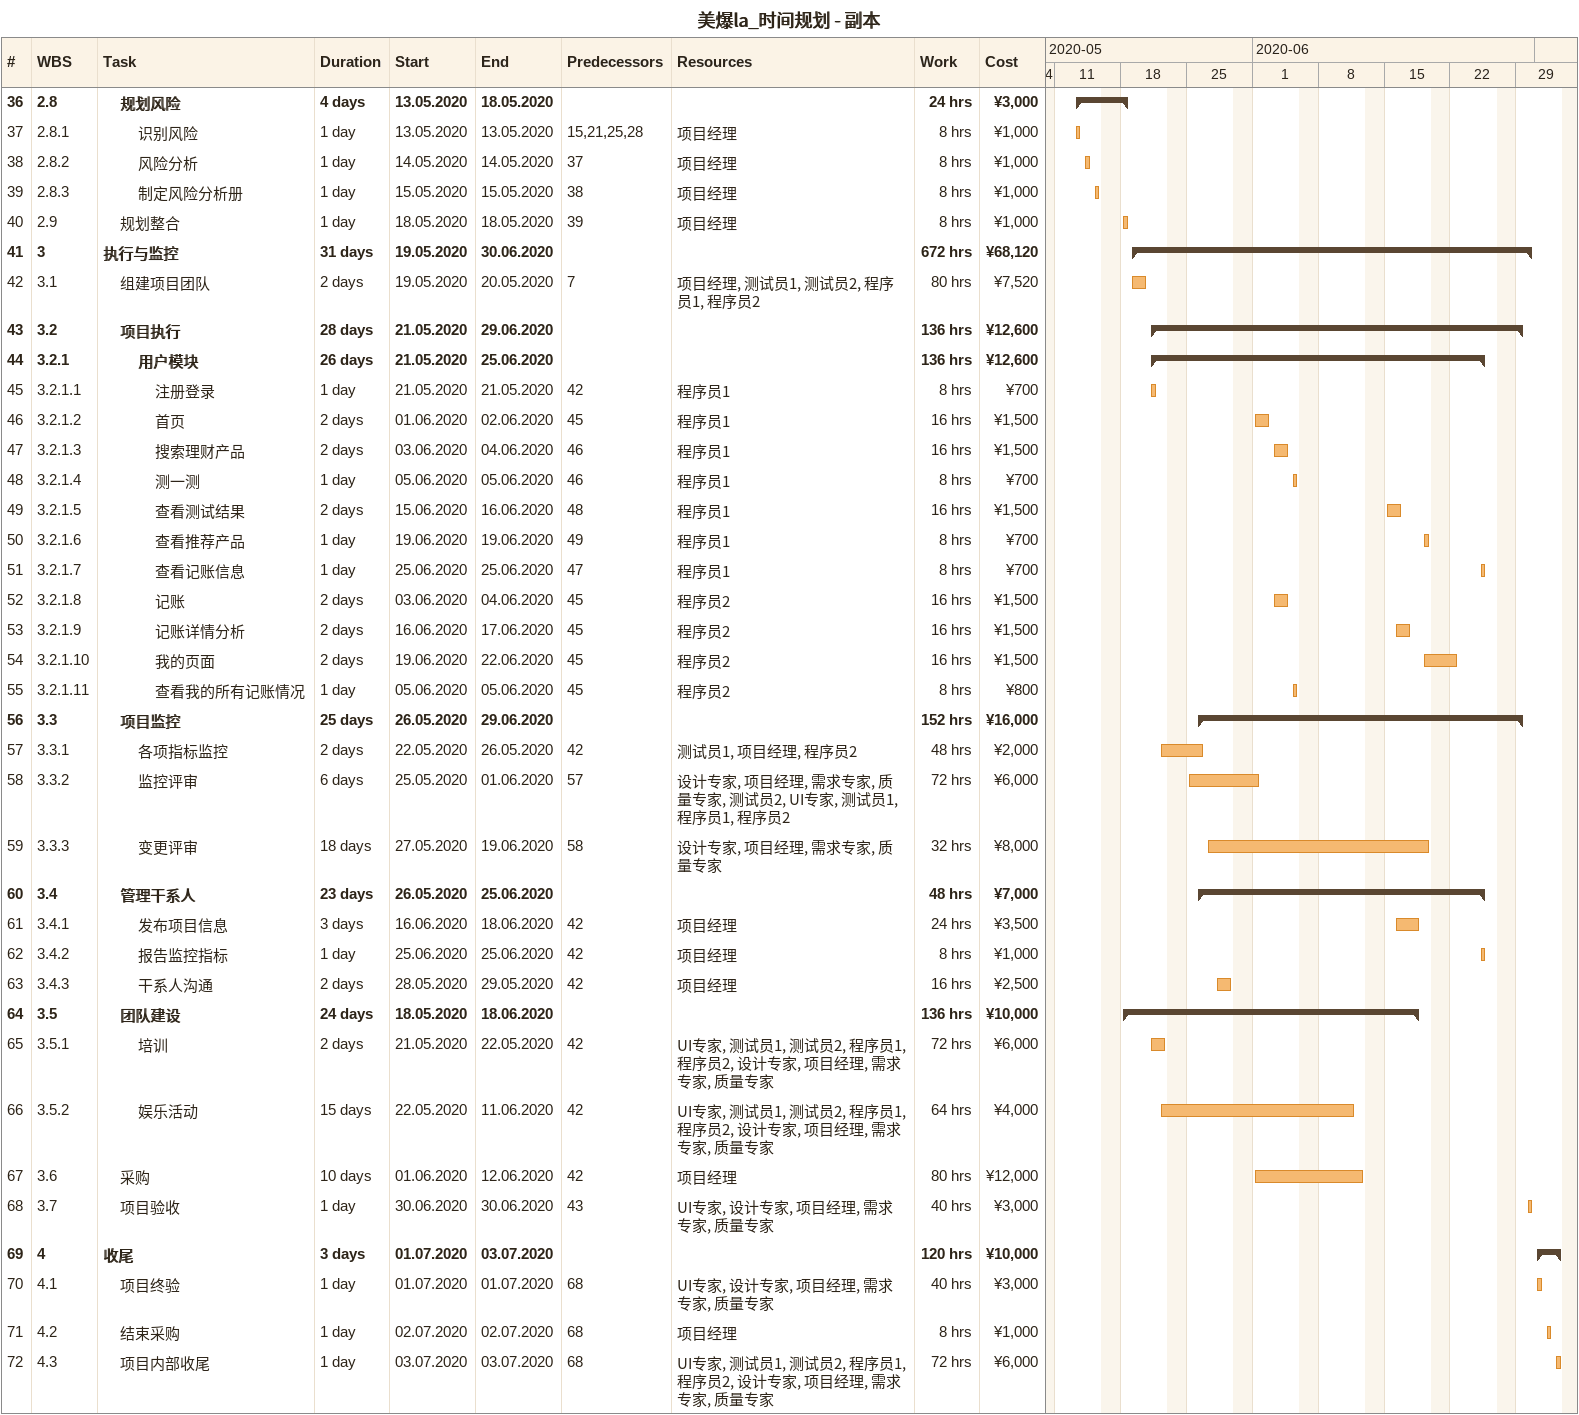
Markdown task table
美爆la_时间规划 - 副本

| ID | WBS | Task | Duration | Start | Finish | Predecessors | Resources | Work (h) | Cost (¥) |
|---|---|---|---|---|---|---|---|---|---|
| 36 | 2.8 | **规划风险** | 4d | 2020-05-13 | 2020-05-18 |  |  | 24 | 3000 |
| 37 | 2.8.1 | 识别风险 | 1d | 2020-05-13 | 2020-05-13 | 15, 21, 25, 28 | 项目经理 | 8 | 1000 |
| 38 | 2.8.2 | 风险分析 | 1d | 2020-05-14 | 2020-05-14 | 37 | 项目经理 | 8 | 1000 |
| 39 | 2.8.3 | 制定风险分析册 | 1d | 2020-05-15 | 2020-05-15 | 38 | 项目经理 | 8 | 1000 |
| 40 | 2.9 | 规划整合 | 1d | 2020-05-18 | 2020-05-18 | 39 | 项目经理 | 8 | 1000 |
| 41 | 3 | **执行与监控** | 31d | 2020-05-19 | 2020-06-30 |  |  | 672 | 68120 |
| 42 | 3.1 | 组建项目团队 | 2d | 2020-05-19 | 2020-05-20 | 7 | 项目经理, 测试员1, 测试员2, 程序员1, 程序员2 | 80 | 7520 |
| 43 | 3.2 | **项目执行** | 28d | 2020-05-21 | 2020-06-29 |  |  | 136 | 12600 |
| 44 | 3.2.1 | **用户模块** | 26d | 2020-05-21 | 2020-06-25 |  |  | 136 | 12600 |
| 45 | 3.2.1.1 | 注册登录 | 1d | 2020-05-21 | 2020-05-21 | 42 | 程序员1 | 8 | 700 |
| 46 | 3.2.1.2 | 首页 | 2d | 2020-06-01 | 2020-06-02 | 45 | 程序员1 | 16 | 1500 |
| 47 | 3.2.1.3 | 搜索理财产品 | 2d | 2020-06-03 | 2020-06-04 | 46 | 程序员1 | 16 | 1500 |
| 48 | 3.2.1.4 | 测一测 | 1d | 2020-06-05 | 2020-06-05 | 46 | 程序员1 | 8 | 700 |
| 49 | 3.2.1.5 | 查看测试结果 | 2d | 2020-06-15 | 2020-06-16 | 48 | 程序员1 | 16 | 1500 |
| 50 | 3.2.1.6 | 查看推荐产品 | 1d | 2020-06-19 | 2020-06-19 | 49 | 程序员1 | 8 | 700 |
| 51 | 3.2.1.7 | 查看记账信息 | 1d | 2020-06-25 | 2020-06-25 | 47 | 程序员1 | 8 | 700 |
| 52 | 3.2.1.8 | 记账 | 2d | 2020-06-03 | 2020-06-04 | 45 | 程序员2 | 16 | 1500 |
| 53 | 3.2.1.9 | 记账详情分析 | 2d | 2020-06-16 | 2020-06-17 | 45 | 程序员2 | 16 | 1500 |
| 54 | 3.2.1.10 | 我的页面 | 2d | 2020-06-19 | 2020-06-22 | 45 | 程序员2 | 16 | 1500 |
| 55 | 3.2.1.11 | 查看我的所有记账情况 | 1d | 2020-06-05 | 2020-06-05 | 45 | 程序员2 | 8 | 800 |
| 56 | 3.3 | **项目监控** | 25d | 2020-05-26 | 2020-06-29 |  |  | 152 | 16000 |
| 57 | 3.3.1 | 各项指标监控 | 2d | 2020-05-22 | 2020-05-26 | 42 | 测试员1, 项目经理, 程序员2 | 48 | 2000 |
| 58 | 3.3.2 | 监控评审 | 6d | 2020-05-25 | 2020-06-01 | 57 | 设计专家, 项目经理, 需求专家, 质量专家, 测试员2, UI专家, 测试员1, 程序员1, 程序员2 | 72 | 6000 |
| 59 | 3.3.3 | 变更评审 | 18d | 2020-05-27 | 2020-06-19 | 58 | 设计专家, 项目经理, 需求专家, 质量专家 | 32 | 8000 |
| 60 | 3.4 | **管理干系人** | 23d | 2020-05-26 | 2020-06-25 |  |  | 48 | 7000 |
| 61 | 3.4.1 | 发布项目信息 | 3d | 2020-06-16 | 2020-06-18 | 42 | 项目经理 | 24 | 3500 |
| 62 | 3.4.2 | 报告监控指标 | 1d | 2020-06-25 | 2020-06-25 | 42 | 项目经理 | 8 | 1000 |
| 63 | 3.4.3 | 干系人沟通 | 2d | 2020-05-28 | 2020-05-29 | 42 | 项目经理 | 16 | 2500 |
| 64 | 3.5 | **团队建设** | 24d | 2020-05-18 | 2020-06-18 |  |  | 136 | 10000 |
| 65 | 3.5.1 | 培训 | 2d | 2020-05-21 | 2020-05-22 | 42 | UI专家, 测试员1, 测试员2, 程序员1, 程序员2, 设计专家, 项目经理, 需求专家, 质量专家 | 72 | 6000 |
| 66 | 3.5.2 | 娱乐活动 | 15d | 2020-05-22 | 2020-06-11 | 42 | UI专家, 测试员1, 测试员2, 程序员1, 程序员2, 设计专家, 项目经理, 需求专家, 质量专家 | 64 | 4000 |
| 67 | 3.6 | 采购 | 10d | 2020-06-01 | 2020-06-12 | 42 | 项目经理 | 80 | 12000 |
| 68 | 3.7 | 项目验收 | 1d | 2020-06-30 | 2020-06-30 | 43 | UI专家, 设计专家, 项目经理, 需求专家, 质量专家 | 40 | 3000 |
| 69 | 4 | **收尾** | 3d | 2020-07-01 | 2020-07-03 |  |  | 120 | 10000 |
| 70 | 4.1 | 项目终验 | 1d | 2020-07-01 | 2020-07-01 | 68 | UI专家, 设计专家, 项目经理, 需求专家, 质量专家 | 40 | 3000 |
| 71 | 4.2 | 结束采购 | 1d | 2020-07-02 | 2020-07-02 | 68 | 项目经理 | 8 | 1000 |
| 72 | 4.3 | 项目内部收尾 | 1d | 2020-07-03 | 2020-07-03 | 68 | UI专家, 测试员1, 测试员2, 程序员1, 程序员2, 设计专家, 项目经理, 需求专家, 质量专家 | 72 | 6000 |
